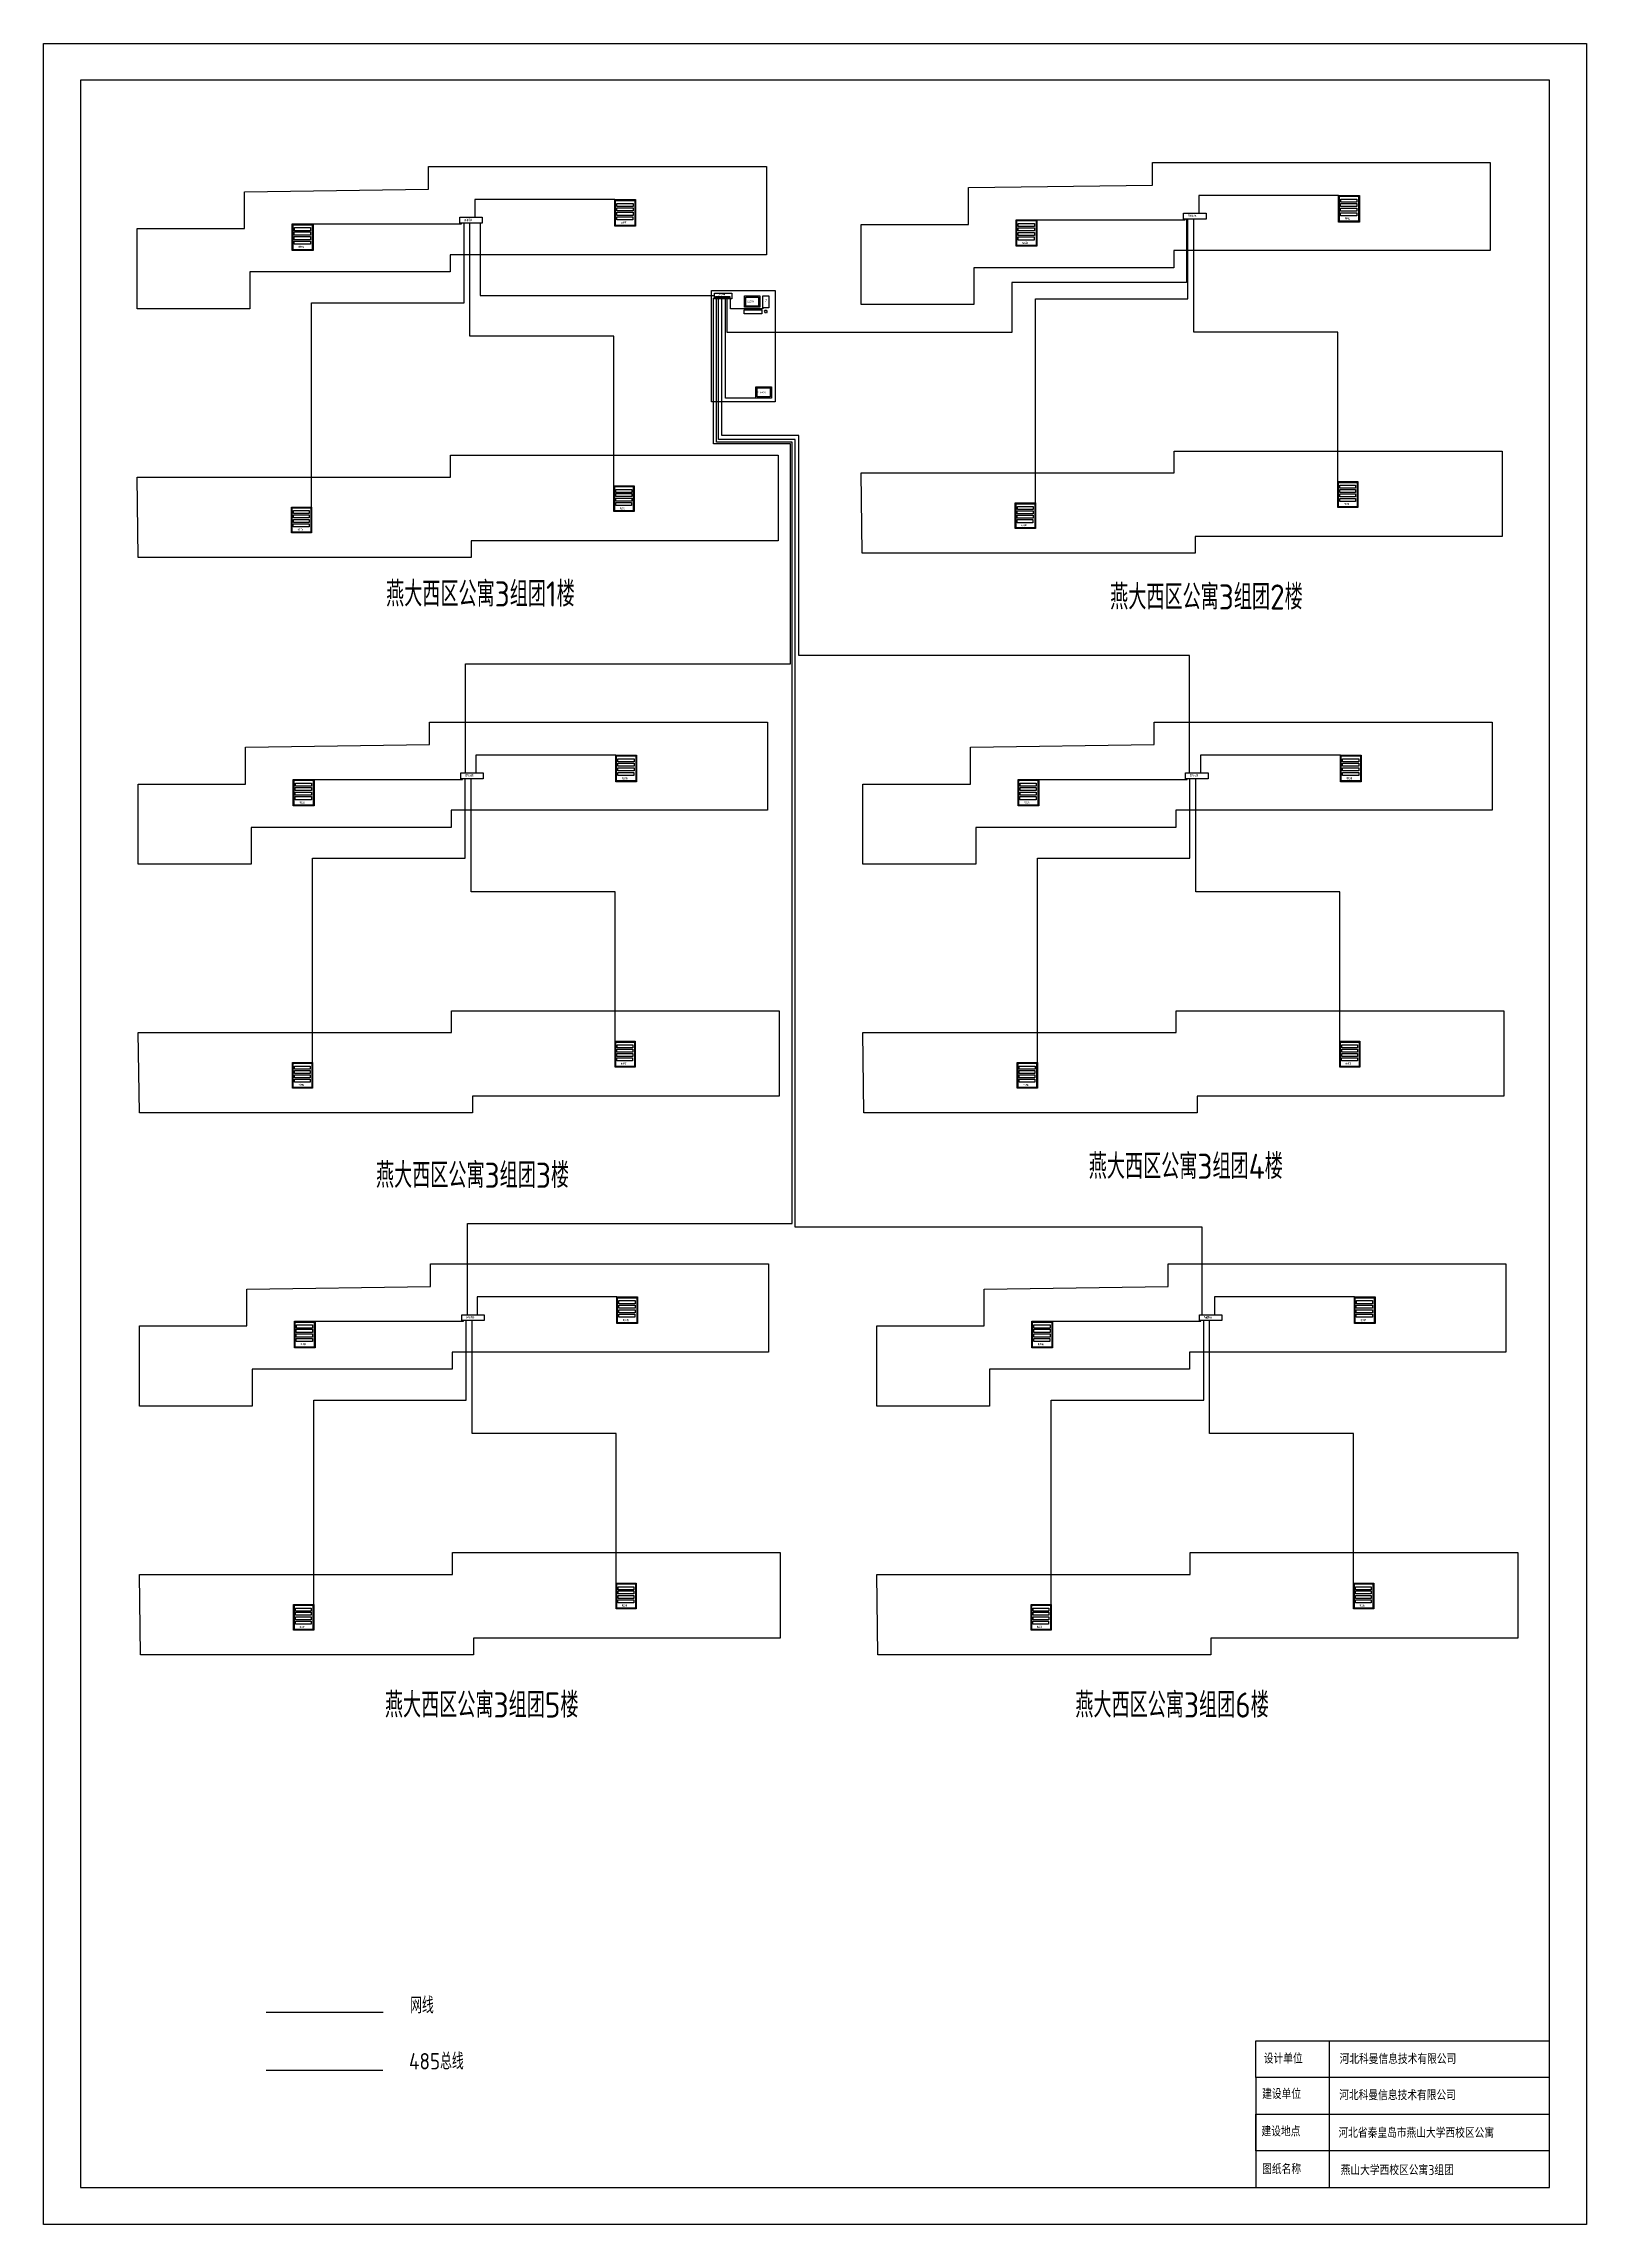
# Model space of a CAD drawing. Header units: millimetres. Extents: x 286 to 1652, y 942 to 1614.
# Drawn here: x 747.4 to 957.4, y 1317 to 1614 of the extents above; entities that cross this region are included whole.
import ezdxf

# ---------------------------------------------------------------- set-up
doc = ezdxf.new("R2010")
doc.units = ezdxf.units.MM
for name, color, linetype in [('485总线', 7, 'Continuous'), ('网线', 7, 'Continuous'), ('设备图', 7, 'Continuous')]:
    doc.layers.add(name, color=color, linetype=linetype)
doc.styles.add('Annotative', font='gbenor.shx', dxfattribs={"bigfont": 'gbcbig.shx'})
doc.styles.get("Standard").update_dxf_attribs({"font": 'gbenor.shx', "bigfont": 'gbcbig.shx'})

msp = doc.modelspace()

# ---------------------------------------------------------------- linework, layer by layer
for p, q in [((747.35, 1613.97), (957.35, 1613.97)), ((747.35, 1316.97), (747.35, 1613.97)), ((957.35, 1613.97), (957.35, 1316.97)), ((752.35, 1608.97), (752.35, 1321.97)), ((952.35, 1608.97), (752.35, 1608.97)), ((952.35, 1321.97), (952.35, 1608.97)), ((799.75, 1594.15), (799.75, 1597.22)), ((799.75, 1597.22), (845.73, 1597.22)), ((845.73, 1597.22), (845.73, 1585.22)), ((898.28, 1594.71), (898.28, 1597.79)), ((898.28, 1597.79), (944.27, 1597.79)), ((944.27, 1597.79), (944.27, 1585.78)), ((774.7, 1593.79), (799.75, 1594.15)), ((774.7, 1588.78), (774.7, 1593.79)), ((873.24, 1594.36), (898.28, 1594.71)), ((873.24, 1589.34), (873.24, 1594.36)), ((858.62, 1578.42), (858.62, 1589.34)), ((858.62, 1589.34), (873.24, 1589.34)), ((760.09, 1577.86), (760.09, 1588.78)), ((760.09, 1588.78), (774.7, 1588.78)), ((845.73, 1585.22), (802.68, 1585.22)), ((802.68, 1585.22), (802.68, 1582.87)), ((901.21, 1583.44), (873.97, 1583.44)), ((873.97, 1583.44), (873.97, 1578.42)), ((944.27, 1585.78), (901.21, 1585.78)), ((901.21, 1585.78), (901.21, 1583.44)), ((802.68, 1582.87), (775.44, 1582.87)), ((775.44, 1582.87), (775.44, 1577.86)), ((775.44, 1577.86), (760.09, 1577.86)), ((873.97, 1578.42), (858.62, 1578.42)), ((802.72, 1554.93), (802.72, 1557.92)), ((802.72, 1557.92), (847.34, 1557.92)), ((847.34, 1557.92), (847.34, 1546.27)), ((901.26, 1555.5), (901.26, 1558.48)), ((901.26, 1558.48), (945.88, 1558.48)), ((945.88, 1558.48), (945.88, 1546.83)), ((760.09, 1554.93), (802.72, 1554.93)), ((760.23, 1544), (760.09, 1554.93)), ((858.62, 1555.5), (901.26, 1555.5)), ((858.77, 1544.56), (858.62, 1555.5)), ((847.34, 1546.27), (805.56, 1546.27)), ((805.56, 1546.27), (805.56, 1544)), ((904.1, 1544.56), (858.77, 1544.56)), ((945.88, 1546.83), (904.1, 1546.83)), ((904.1, 1546.83), (904.1, 1544.56)), ((805.56, 1544), (760.23, 1544)), ((799.89, 1518.49), (799.89, 1521.57)), ((799.89, 1521.57), (845.88, 1521.57)), ((845.88, 1521.57), (845.88, 1509.56)), ((898.54, 1518.49), (898.54, 1521.57)), ((898.54, 1521.57), (944.53, 1521.57)), ((944.53, 1521.57), (944.53, 1509.56)), ((774.85, 1518.14), (799.89, 1518.49)), ((774.85, 1513.12), (774.85, 1518.14)), ((873.5, 1518.14), (898.54, 1518.49)), ((873.5, 1513.12), (873.5, 1518.14)), ((760.23, 1502.2), (760.23, 1513.12)), ((760.23, 1513.12), (774.85, 1513.12)), ((858.88, 1502.2), (858.88, 1513.12)), ((858.88, 1513.12), (873.5, 1513.12)), ((845.88, 1509.56), (802.82, 1509.56)), ((802.82, 1509.56), (802.82, 1507.22)), ((944.53, 1509.56), (901.47, 1509.56)), ((901.47, 1509.56), (901.47, 1507.22)), ((802.82, 1507.22), (775.58, 1507.22)), ((775.58, 1507.22), (775.58, 1502.2)), ((901.47, 1507.22), (874.23, 1507.22)), ((874.23, 1507.22), (874.23, 1502.2)), ((775.58, 1502.2), (760.23, 1502.2)), ((874.23, 1502.2), (858.88, 1502.2)), ((802.86, 1479.28), (802.86, 1482.26)), ((802.86, 1482.26), (847.49, 1482.26)), ((847.49, 1482.26), (847.49, 1470.62)), ((901.51, 1479.28), (901.51, 1482.26)), ((901.51, 1482.26), (946.14, 1482.26)), ((946.14, 1482.26), (946.14, 1470.62)), ((760.23, 1479.28), (802.86, 1479.28)), ((760.38, 1468.34), (760.23, 1479.28)), ((858.88, 1479.28), (901.51, 1479.28)), ((859.02, 1468.34), (858.88, 1479.28)), ((847.49, 1470.62), (805.71, 1470.62)), ((805.71, 1470.62), (805.71, 1468.34)), ((946.14, 1470.62), (904.36, 1470.62)), ((904.36, 1470.62), (904.36, 1468.34)), ((805.71, 1468.34), (760.38, 1468.34)), ((904.36, 1468.34), (859.02, 1468.34)), ((800.03, 1444.7), (800.03, 1447.77)), ((800.03, 1447.77), (846.02, 1447.77)), ((846.02, 1447.77), (846.02, 1435.77)), ((900.42, 1444.7), (900.42, 1447.77)), ((900.42, 1447.77), (946.41, 1447.77)), ((946.41, 1447.77), (946.41, 1435.77)), ((774.99, 1444.35), (800.03, 1444.7)), ((774.99, 1439.33), (774.99, 1444.35)), ((875.38, 1444.35), (900.42, 1444.7)), ((875.38, 1439.33), (875.38, 1444.35)), ((760.38, 1428.41), (760.38, 1439.33)), ((760.38, 1439.33), (774.99, 1439.33)), ((860.77, 1428.41), (860.77, 1439.33)), ((860.77, 1439.33), (875.38, 1439.33)), ((846.02, 1435.77), (802.96, 1435.77)), ((802.96, 1435.77), (802.96, 1433.43)), ((946.41, 1435.77), (903.35, 1435.77)), ((903.35, 1435.77), (903.35, 1433.43)), ((802.96, 1433.43), (775.73, 1433.43)), ((775.73, 1433.43), (775.73, 1428.41)), ((903.35, 1433.43), (876.12, 1433.43)), ((876.12, 1433.43), (876.12, 1428.41)), ((775.73, 1428.41), (760.38, 1428.41)), ((876.12, 1428.41), (860.77, 1428.41)), ((803.01, 1405.49), (803.01, 1408.47)), ((803.01, 1408.47), (847.63, 1408.47)), ((847.63, 1408.47), (847.63, 1396.82)), ((903.4, 1405.49), (903.4, 1408.47)), ((903.4, 1408.47), (948.02, 1408.47)), ((948.02, 1408.47), (948.02, 1396.82)), ((760.38, 1405.49), (803.01, 1405.49)), ((760.52, 1394.55), (760.38, 1405.49)), ((860.77, 1405.49), (903.4, 1405.49)), ((860.91, 1394.55), (860.77, 1405.49)), ((847.63, 1396.82), (805.85, 1396.82)), ((805.85, 1396.82), (805.85, 1394.55)), ((948.02, 1396.82), (906.24, 1396.82)), ((906.24, 1396.82), (906.24, 1394.55)), ((805.85, 1394.55), (760.52, 1394.55)), ((906.24, 1394.55), (860.91, 1394.55)), ((912.35, 1336.97), (912.35, 1341.97)), ((912.35, 1341.97), (952.35, 1341.97)), ((912.35, 1341.97), (922.35, 1341.97)), ((922.35, 1341.97), (922.35, 1321.97)), ((952.35, 1336.97), (912.35, 1336.97)), ((912.35, 1336.97), (912.35, 1321.97)), ((952.35, 1331.97), (952.35, 1336.97)), ((912.35, 1326.97), (912.35, 1331.97)), ((912.35, 1331.97), (952.35, 1331.97)), ((952.35, 1326.97), (912.35, 1326.97)), ((952.35, 1321.97), (952.35, 1326.97)), ((752.35, 1321.97), (952.35, 1321.97)), ((952.35, 1321.97), (952.35, 1321.97)), ((957.35, 1316.97), (747.35, 1316.97))]:
    msp.add_line(p, q)
msp.add_lwpolyline([(838.25, 1580.36), (846.92, 1580.36), (846.92, 1565.16), (838.25, 1565.16)], close=True)
at = {"layer": '485总线', "color": 5}
for p, q in [((805.39, 1574.11), (805.39, 1588.02)), ((903.92, 1574.68), (903.92, 1588.58)), ((783.83, 1550.85), (783.83, 1578.66)), ((882.36, 1551.41), (882.36, 1579.23)), ((824.99, 1574.11), (805.39, 1574.11)), ((824.99, 1553.75), (824.99, 1574.11)), ((923.52, 1574.68), (903.92, 1574.68)), ((923.52, 1554.31), (923.52, 1574.68)), ((805.53, 1498.46), (805.53, 1512.37)), ((904.18, 1498.46), (904.18, 1512.37)), ((783.97, 1475.2), (783.97, 1503.01)), ((882.62, 1475.2), (882.62, 1503.01)), ((825.13, 1498.46), (805.53, 1498.46)), ((825.13, 1478.09), (825.13, 1498.46)), ((923.78, 1498.46), (904.18, 1498.46)), ((923.78, 1478.09), (923.78, 1498.46)), ((805.68, 1424.66), (805.68, 1438.57)), ((906.07, 1424.66), (906.07, 1438.57)), ((784.11, 1401.4), (784.11, 1429.22)), ((884.5, 1401.4), (884.5, 1429.22)), ((825.27, 1424.66), (805.68, 1424.66)), ((825.27, 1404.3), (825.27, 1424.66)), ((925.67, 1424.66), (906.07, 1424.66)), ((925.67, 1404.3), (925.67, 1424.66))]:
    msp.add_line(p, q, dxfattribs=at)
at = {"layer": '网线', "color": 5}
for p, q in [((825.1, 1592.72), (806.06, 1592.72)), ((806.06, 1592.72), (806.06, 1590.31)), ((923.63, 1593.29), (904.6, 1593.29)), ((904.6, 1593.29), (904.6, 1590.88)), ((784.02, 1589.42), (804.22, 1589.42)), ((804.22, 1589.42), (804.22, 1589.51)), ((804.59, 1578.66), (804.59, 1589.51)), ((805.39, 1588.02), (805.39, 1589.51)), ((882.55, 1589.98), (902.75, 1589.98)), ((902.75, 1589.98), (902.75, 1590.07)), ((903.12, 1579.23), (903.12, 1590.07)), ((903.92, 1588.58), (903.92, 1590.07)), ((783.83, 1578.66), (803.51, 1578.66)), ((803.51, 1578.66), (804.59, 1578.66)), ((882.36, 1579.23), (902.05, 1579.23)), ((902.05, 1579.23), (903.12, 1579.23)), ((825.24, 1517.07), (806.2, 1517.07)), ((806.2, 1517.07), (806.2, 1514.66)), ((923.89, 1517.07), (904.85, 1517.07)), ((904.85, 1517.07), (904.85, 1514.66)), ((784.16, 1513.76), (804.36, 1513.76)), ((804.36, 1513.76), (804.36, 1513.85)), ((804.73, 1503.01), (804.73, 1513.85)), ((805.53, 1512.37), (805.53, 1513.85)), ((882.81, 1513.76), (903.01, 1513.76)), ((903.01, 1513.76), (903.01, 1513.85)), ((903.38, 1503.01), (903.38, 1513.85)), ((904.18, 1512.37), (904.18, 1513.85)), ((783.97, 1503.01), (803.65, 1503.01)), ((803.65, 1503.01), (804.73, 1503.01)), ((882.62, 1503.01), (902.3, 1503.01)), ((902.3, 1503.01), (903.38, 1503.01)), ((825.38, 1443.27), (806.35, 1443.27)), ((806.35, 1443.27), (806.35, 1440.86)), ((925.77, 1443.27), (906.74, 1443.27)), ((906.74, 1443.27), (906.74, 1440.86)), ((784.3, 1439.97), (804.5, 1439.97)), ((804.5, 1439.97), (804.5, 1440.06)), ((804.87, 1429.22), (804.87, 1440.06)), ((805.68, 1438.57), (805.68, 1440.06)), ((884.69, 1439.97), (904.89, 1439.97)), ((904.89, 1439.97), (904.89, 1440.06)), ((905.26, 1429.22), (905.26, 1440.06)), ((906.07, 1438.57), (906.07, 1440.06)), ((784.11, 1429.22), (803.8, 1429.22)), ((803.8, 1429.22), (804.87, 1429.22)), ((884.5, 1429.22), (904.19, 1429.22)), ((904.19, 1429.22), (905.26, 1429.22)), ((777.66, 1337.99), (793.54, 1337.99))]:
    msp.add_line(p, q, dxfattribs=at)
at = {"layer": '网线', "color": 3}
for p, q in [((806.78, 1589.51), (806.78, 1579.68)), ((902.92, 1590.07), (902.92, 1581.45)), ((902.92, 1581.45), (879.16, 1581.45)), ((879.16, 1581.45), (879.16, 1574.63)), ((806.78, 1579.68), (838.69, 1579.68)), ((838.54, 1559.46), (838.54, 1579.32)), ((838.54, 1579.32), (838.69, 1579.32)), ((838.94, 1559.69), (838.94, 1579.2)), ((839.22, 1560.04), (839.22, 1579.2)), ((839.68, 1560.58), (839.68, 1579.2)), ((840.17, 1565.69), (840.17, 1579.2)), ((840.4, 1574.63), (840.4, 1579.2)), ((840.83, 1577.84), (840.83, 1579.2)), ((845.25, 1577.84), (840.83, 1577.84)), ((845.25, 1578), (845.25, 1577.84)), ((879.16, 1574.63), (840.4, 1574.63)), ((844.3, 1565.69), (840.17, 1565.69)), ((849.04, 1559.46), (838.54, 1559.46)), ((849.23, 1559.69), (838.94, 1559.69)), ((849.66, 1560.04), (839.22, 1560.04)), ((850.14, 1560.58), (839.68, 1560.58)), ((849.04, 1529.52), (849.04, 1559.46)), ((849.23, 1453.26), (849.23, 1559.69)), ((849.66, 1452.8), (849.66, 1560.04)), ((850.14, 1530.63), (850.14, 1560.58)), ((903.33, 1530.63), (850.14, 1530.63)), ((903.33, 1514.66), (903.33, 1530.63)), ((804.77, 1514.66), (804.77, 1529.52)), ((804.77, 1529.52), (849.04, 1529.52)), ((805.03, 1440.86), (805.03, 1453.26)), ((805.03, 1453.26), (849.23, 1453.26)), ((905.04, 1452.8), (849.66, 1452.8)), ((905.04, 1440.86), (905.04, 1452.8)), ((777.66, 1345.89), (793.55, 1345.89))]:
    msp.add_line(p, q, dxfattribs=at)
at = {"layer": '设备图'}
for points in [[(825.1, 1592.72), (827.92, 1592.72), (827.92, 1589.11), (825.1, 1589.11)], [(825.2, 1592.61), (827.81, 1592.61), (827.81, 1589.2), (825.2, 1589.2)], [(825.38, 1592.21), (827.59, 1592.21), (827.59, 1591.79), (825.38, 1591.79)], [(923.63, 1593.29), (926.45, 1593.29), (926.45, 1589.67), (923.63, 1589.67)], [(923.74, 1593.17), (926.34, 1593.17), (926.34, 1589.77), (923.74, 1589.77)], [(923.9, 1592.19), (926.11, 1592.19), (926.11, 1591.76), (923.9, 1591.76)], [(923.91, 1592.78), (926.12, 1592.78), (926.12, 1592.35), (923.91, 1592.35)], [(781.2, 1589.42), (784.02, 1589.42), (784.02, 1585.8), (781.2, 1585.8)], [(781.3, 1589.3), (783.91, 1589.3), (783.91, 1585.9), (781.3, 1585.9)], [(804, 1590.31), (807.06, 1590.31), (807.06, 1589.51), (804, 1589.51)], [(825.36, 1590.37), (827.57, 1590.37), (827.57, 1589.95), (825.36, 1589.95)], [(825.37, 1591.62), (827.58, 1591.62), (827.58, 1591.2), (825.37, 1591.2)], [(825.37, 1590.99), (827.58, 1590.99), (827.58, 1590.56), (825.37, 1590.56)], [(879.73, 1589.98), (882.55, 1589.98), (882.55, 1586.36), (879.73, 1586.36)], [(879.84, 1589.87), (882.44, 1589.87), (882.44, 1586.46), (879.84, 1586.46)], [(880.01, 1589.47), (882.22, 1589.47), (882.22, 1589.05), (880.01, 1589.05)], [(902.53, 1590.88), (905.59, 1590.88), (905.59, 1590.07), (902.53, 1590.07)], [(923.89, 1590.94), (926.1, 1590.94), (926.1, 1590.51), (923.89, 1590.51)], [(923.9, 1591.55), (926.11, 1591.55), (926.11, 1591.13), (923.9, 1591.13)], [(781.46, 1587.07), (783.67, 1587.07), (783.67, 1586.64), (781.46, 1586.64)], [(781.47, 1588.32), (783.68, 1588.32), (783.68, 1587.89), (781.47, 1587.89)], [(781.47, 1587.68), (783.68, 1587.68), (783.68, 1587.26), (781.47, 1587.26)], [(781.48, 1588.91), (783.69, 1588.91), (783.69, 1588.48), (781.48, 1588.48)], [(879.99, 1587.63), (882.2, 1587.63), (882.2, 1587.21), (879.99, 1587.21)], [(880, 1588.88), (882.21, 1588.88), (882.21, 1588.45), (880, 1588.45)], [(880, 1588.25), (882.21, 1588.25), (882.21, 1587.82), (880, 1587.82)], [(838.69, 1579.97), (841.04, 1579.97), (841.04, 1579.2), (838.69, 1579.2)], [(838.82, 1579.53), (839.03, 1579.53), (839.03, 1579.33), (838.82, 1579.33)], [(839.06, 1579.53), (839.27, 1579.53), (839.27, 1579.33), (839.06, 1579.33)], [(839.31, 1579.53), (839.52, 1579.53), (839.52, 1579.33), (839.31, 1579.33)], [(839.55, 1579.53), (839.76, 1579.53), (839.76, 1579.33), (839.55, 1579.33)], [(839.79, 1579.53), (840, 1579.53), (840, 1579.33), (839.79, 1579.33)], [(840.03, 1579.53), (840.24, 1579.53), (840.24, 1579.33), (840.03, 1579.33)], [(840.28, 1579.53), (840.49, 1579.53), (840.49, 1579.33), (840.28, 1579.33)], [(840.53, 1579.53), (840.74, 1579.53), (840.74, 1579.33), (840.53, 1579.33)], [(842.7, 1577.71), (845.12, 1577.71), (845.12, 1577.18), (842.7, 1577.18)], [(842.74, 1579.6), (844.85, 1579.6), (844.85, 1578.07), (842.74, 1578.07)], [(842.74, 1579.6), (844.85, 1579.6), (844.85, 1578.07), (842.74, 1578.07)], [(842.93, 1579.44), (844.68, 1579.44), (844.68, 1578.22), (842.93, 1578.22)], [(842.93, 1579.44), (844.68, 1579.44), (844.68, 1578.22), (842.93, 1578.22)], [(845.25, 1579.61), (846.06, 1579.61), (846.06, 1578), (845.25, 1578)], [(844.3, 1567.22), (846.42, 1567.22), (846.42, 1565.69), (844.3, 1565.69)], [(844.5, 1567.07), (846.25, 1567.07), (846.25, 1565.85), (844.5, 1565.85)], [(824.99, 1553.75), (827.73, 1553.75), (827.73, 1550.24), (824.99, 1550.24)], [(825.1, 1553.64), (827.62, 1553.64), (827.62, 1550.33), (825.1, 1550.33)], [(923.52, 1554.31), (926.26, 1554.31), (926.26, 1550.8), (923.52, 1550.8)], [(923.63, 1554.2), (926.16, 1554.2), (926.16, 1550.9), (923.63, 1550.9)], [(923.8, 1553.82), (925.94, 1553.82), (925.94, 1553.41), (923.8, 1553.41)], [(781.09, 1550.85), (783.83, 1550.85), (783.83, 1547.34), (781.09, 1547.34)], [(781.2, 1550.74), (783.73, 1550.74), (783.73, 1547.44), (781.2, 1547.44)], [(781.36, 1550.36), (783.51, 1550.36), (783.51, 1549.95), (781.36, 1549.95)], [(825.24, 1551.47), (827.39, 1551.47), (827.39, 1551.06), (825.24, 1551.06)], [(825.26, 1553.26), (827.41, 1553.26), (827.41, 1552.84), (825.26, 1552.84)], [(825.26, 1552.68), (827.4, 1552.68), (827.4, 1552.27), (825.26, 1552.27)], [(825.26, 1552.07), (827.4, 1552.07), (827.4, 1551.65), (825.26, 1551.65)], [(879.62, 1551.41), (882.36, 1551.41), (882.36, 1547.91), (879.62, 1547.91)], [(879.73, 1551.31), (882.26, 1551.31), (882.26, 1548), (879.73, 1548)], [(879.89, 1550.35), (882.03, 1550.35), (882.03, 1549.93), (879.89, 1549.93)], [(879.9, 1550.92), (882.04, 1550.92), (882.04, 1550.51), (879.9, 1550.51)], [(923.78, 1552.03), (925.92, 1552.03), (925.92, 1551.62), (923.78, 1551.62)], [(923.79, 1553.24), (925.93, 1553.24), (925.93, 1552.83), (923.79, 1552.83)], [(923.79, 1552.63), (925.93, 1552.63), (925.93, 1552.22), (923.79, 1552.22)], [(781.34, 1548.57), (783.49, 1548.57), (783.49, 1548.16), (781.34, 1548.16)], [(781.36, 1549.78), (783.5, 1549.78), (783.5, 1549.37), (781.36, 1549.37)], [(781.36, 1549.17), (783.5, 1549.17), (783.5, 1548.75), (781.36, 1548.75)], [(879.88, 1549.14), (882.02, 1549.14), (882.02, 1548.72), (879.88, 1548.72)], [(879.89, 1549.73), (882.03, 1549.73), (882.03, 1549.32), (879.89, 1549.32)], [(825.24, 1517.07), (828.06, 1517.07), (828.06, 1513.45), (825.24, 1513.45)], [(825.35, 1516.96), (827.95, 1516.96), (827.95, 1513.55), (825.35, 1513.55)], [(825.5, 1514.72), (827.71, 1514.72), (827.71, 1514.3), (825.5, 1514.3)], [(825.51, 1515.97), (827.72, 1515.97), (827.72, 1515.54), (825.51, 1515.54)], [(825.51, 1515.33), (827.72, 1515.33), (827.72, 1514.91), (825.51, 1514.91)], [(825.52, 1516.56), (827.73, 1516.56), (827.73, 1516.14), (825.52, 1516.14)], [(923.89, 1517.07), (926.71, 1517.07), (926.71, 1513.45), (923.89, 1513.45)], [(923.99, 1516.96), (926.6, 1516.96), (926.6, 1513.55), (923.99, 1513.55)], [(924.15, 1514.72), (926.36, 1514.72), (926.36, 1514.3), (924.15, 1514.3)], [(924.16, 1515.97), (926.37, 1515.97), (926.37, 1515.54), (924.16, 1515.54)], [(924.16, 1515.33), (926.37, 1515.33), (926.37, 1514.91), (924.16, 1514.91)], [(924.17, 1516.56), (926.38, 1516.56), (926.38, 1516.14), (924.17, 1516.14)], [(781.34, 1513.76), (784.16, 1513.76), (784.16, 1510.15), (781.34, 1510.15)], [(781.45, 1513.65), (784.05, 1513.65), (784.05, 1510.24), (781.45, 1510.24)], [(781.61, 1512.66), (783.82, 1512.66), (783.82, 1512.24), (781.61, 1512.24)], [(781.61, 1512.03), (783.82, 1512.03), (783.82, 1511.6), (781.61, 1511.6)], [(781.62, 1513.26), (783.83, 1513.26), (783.83, 1512.83), (781.62, 1512.83)], [(804.14, 1514.66), (807.2, 1514.66), (807.2, 1513.85), (804.14, 1513.85)], [(879.99, 1513.76), (882.81, 1513.76), (882.81, 1510.15), (879.99, 1510.15)], [(880.09, 1513.65), (882.7, 1513.65), (882.7, 1510.24), (880.09, 1510.24)], [(880.26, 1512.66), (882.47, 1512.66), (882.47, 1512.24), (880.26, 1512.24)], [(880.26, 1512.03), (882.47, 1512.03), (882.47, 1511.6), (880.26, 1511.6)], [(880.27, 1513.26), (882.48, 1513.26), (882.48, 1512.83), (880.27, 1512.83)], [(902.79, 1514.66), (905.85, 1514.66), (905.85, 1513.85), (902.79, 1513.85)], [(781.6, 1511.42), (783.81, 1511.42), (783.81, 1510.99), (781.6, 1510.99)], [(880.25, 1511.42), (882.46, 1511.42), (882.46, 1510.99), (880.25, 1510.99)], [(825.13, 1478.09), (827.87, 1478.09), (827.87, 1474.59), (825.13, 1474.59)], [(825.24, 1477.99), (827.77, 1477.99), (827.77, 1474.68), (825.24, 1474.68)], [(825.4, 1477.03), (827.54, 1477.03), (827.54, 1476.61), (825.4, 1476.61)], [(825.4, 1476.41), (827.54, 1476.41), (827.54, 1476), (825.4, 1476)], [(825.41, 1477.6), (827.55, 1477.6), (827.55, 1477.19), (825.41, 1477.19)], [(923.78, 1478.09), (926.52, 1478.09), (926.52, 1474.59), (923.78, 1474.59)], [(923.89, 1477.99), (926.42, 1477.99), (926.42, 1474.68), (923.89, 1474.68)], [(924.05, 1477.03), (926.19, 1477.03), (926.19, 1476.61), (924.05, 1476.61)], [(924.05, 1476.41), (926.19, 1476.41), (926.19, 1476), (924.05, 1476)], [(924.06, 1477.6), (926.2, 1477.6), (926.2, 1477.19), (924.06, 1477.19)], [(781.23, 1475.2), (783.97, 1475.2), (783.97, 1471.69), (781.23, 1471.69)], [(781.34, 1475.09), (783.87, 1475.09), (783.87, 1471.78), (781.34, 1471.78)], [(781.5, 1474.13), (783.64, 1474.13), (783.64, 1473.72), (781.5, 1473.72)], [(781.5, 1473.51), (783.64, 1473.51), (783.64, 1473.1), (781.5, 1473.1)], [(781.51, 1474.7), (783.65, 1474.7), (783.65, 1474.29), (781.51, 1474.29)], [(825.39, 1475.82), (827.53, 1475.82), (827.53, 1475.41), (825.39, 1475.41)], [(879.88, 1475.2), (882.62, 1475.2), (882.62, 1471.69), (879.88, 1471.69)], [(879.99, 1475.09), (882.52, 1475.09), (882.52, 1471.78), (879.99, 1471.78)], [(880.15, 1474.13), (882.29, 1474.13), (882.29, 1473.72), (880.15, 1473.72)], [(880.15, 1473.51), (882.29, 1473.51), (882.29, 1473.1), (880.15, 1473.1)], [(880.16, 1474.7), (882.3, 1474.7), (882.3, 1474.29), (880.16, 1474.29)], [(924.03, 1475.82), (926.18, 1475.82), (926.18, 1475.41), (924.03, 1475.41)], [(781.49, 1472.92), (783.63, 1472.92), (783.63, 1472.51), (781.49, 1472.51)], [(880.13, 1472.92), (882.28, 1472.92), (882.28, 1472.51), (880.13, 1472.51)], [(804.29, 1440.86), (807.34, 1440.86), (807.34, 1440.06), (804.29, 1440.06)], [(825.38, 1443.27), (828.2, 1443.27), (828.2, 1439.66), (825.38, 1439.66)], [(825.49, 1443.16), (828.09, 1443.16), (828.09, 1439.76), (825.49, 1439.76)], [(825.64, 1440.93), (827.85, 1440.93), (827.85, 1440.5), (825.64, 1440.5)], [(825.65, 1442.17), (827.86, 1442.17), (827.86, 1441.75), (825.65, 1441.75)], [(825.65, 1441.54), (827.86, 1441.54), (827.86, 1441.11), (825.65, 1441.11)], [(825.66, 1442.77), (827.87, 1442.77), (827.87, 1442.34), (825.66, 1442.34)], [(904.68, 1440.86), (907.73, 1440.86), (907.73, 1440.06), (904.68, 1440.06)], [(925.77, 1443.27), (928.59, 1443.27), (928.59, 1439.66), (925.77, 1439.66)], [(925.88, 1443.16), (928.48, 1443.16), (928.48, 1439.76), (925.88, 1439.76)], [(926.03, 1440.93), (928.24, 1440.93), (928.24, 1440.5), (926.03, 1440.5)], [(926.04, 1442.17), (928.25, 1442.17), (928.25, 1441.75), (926.04, 1441.75)], [(926.04, 1441.54), (928.25, 1441.54), (928.25, 1441.11), (926.04, 1441.11)], [(926.05, 1442.77), (928.26, 1442.77), (928.26, 1442.34), (926.05, 1442.34)], [(781.48, 1439.97), (784.3, 1439.97), (784.3, 1436.35), (781.48, 1436.35)], [(781.59, 1439.86), (784.19, 1439.86), (784.19, 1436.45), (781.59, 1436.45)], [(781.74, 1437.62), (783.95, 1437.62), (783.95, 1437.2), (781.74, 1437.2)], [(781.75, 1438.87), (783.96, 1438.87), (783.96, 1438.44), (781.75, 1438.44)], [(781.75, 1438.23), (783.96, 1438.23), (783.96, 1437.81), (781.75, 1437.81)], [(781.76, 1439.46), (783.97, 1439.46), (783.97, 1439.04), (781.76, 1439.04)], [(881.87, 1439.97), (884.69, 1439.97), (884.69, 1436.35), (881.87, 1436.35)], [(881.98, 1439.86), (884.58, 1439.86), (884.58, 1436.45), (881.98, 1436.45)], [(882.13, 1437.62), (884.34, 1437.62), (884.34, 1437.2), (882.13, 1437.2)], [(882.14, 1438.87), (884.35, 1438.87), (884.35, 1438.44), (882.14, 1438.44)], [(882.14, 1438.23), (884.35, 1438.23), (884.35, 1437.81), (882.14, 1437.81)], [(882.15, 1439.46), (884.36, 1439.46), (884.36, 1439.04), (882.15, 1439.04)], [(825.27, 1404.3), (828.01, 1404.3), (828.01, 1400.79), (825.27, 1400.79)], [(825.38, 1404.19), (827.91, 1404.19), (827.91, 1400.89), (825.38, 1400.89)], [(825.53, 1402.02), (827.67, 1402.02), (827.67, 1401.61), (825.53, 1401.61)], [(825.54, 1403.23), (827.69, 1403.23), (827.69, 1402.82), (825.54, 1402.82)], [(825.54, 1402.62), (827.69, 1402.62), (827.69, 1402.2), (825.54, 1402.2)], [(825.55, 1403.81), (827.69, 1403.81), (827.69, 1403.4), (825.55, 1403.4)], [(925.67, 1404.3), (928.4, 1404.3), (928.4, 1400.79), (925.67, 1400.79)], [(925.77, 1404.19), (928.3, 1404.19), (928.3, 1400.89), (925.77, 1400.89)], [(925.92, 1402.02), (928.06, 1402.02), (928.06, 1401.61), (925.92, 1401.61)], [(925.93, 1403.23), (928.08, 1403.23), (928.08, 1402.82), (925.93, 1402.82)], [(925.93, 1402.62), (928.08, 1402.62), (928.08, 1402.2), (925.93, 1402.2)], [(925.94, 1403.81), (928.08, 1403.81), (928.08, 1403.4), (925.94, 1403.4)], [(781.38, 1401.4), (784.11, 1401.4), (784.11, 1397.89), (781.38, 1397.89)], [(781.48, 1401.29), (784.01, 1401.29), (784.01, 1397.99), (781.48, 1397.99)], [(781.63, 1399.12), (783.77, 1399.12), (783.77, 1398.71), (781.63, 1398.71)], [(781.64, 1400.33), (783.79, 1400.33), (783.79, 1399.92), (781.64, 1399.92)], [(781.64, 1399.72), (783.79, 1399.72), (783.79, 1399.31), (781.64, 1399.31)], [(781.65, 1400.91), (783.79, 1400.91), (783.79, 1400.5), (781.65, 1400.5)], [(881.77, 1401.4), (884.5, 1401.4), (884.5, 1397.89), (881.77, 1397.89)], [(881.87, 1401.29), (884.4, 1401.29), (884.4, 1397.99), (881.87, 1397.99)], [(882.02, 1399.12), (884.16, 1399.12), (884.16, 1398.71), (882.02, 1398.71)], [(882.03, 1400.33), (884.18, 1400.33), (884.18, 1399.92), (882.03, 1399.92)], [(882.03, 1399.72), (884.18, 1399.72), (884.18, 1399.31), (882.03, 1399.31)], [(882.04, 1400.91), (884.18, 1400.91), (884.18, 1400.5), (882.04, 1400.5)]]:
    msp.add_lwpolyline(points, close=True, dxfattribs=at)
msp.add_ellipse((845.65, 1577.48), major_axis=(0.086, -0.205), ratio=0.684846, dxfattribs=at)

# ---------------------------------------------------------------- texts
for s, height, p in [('燕大西区公寓3组团1楼', 3.4227, (793.97, 1537.3)), ('燕大西区公寓3组团2楼', 3.4227, (892.53, 1536.89)), ('燕大西区公寓3组团3楼', 3.4227, (792.59, 1458.13)), ('燕大西区公寓3组团4楼', 3.4227, (889.62, 1459.35)), ('燕大西区公寓3组团5楼', 3.4227, (793.81, 1385.99)), ('燕大西区公寓3组团6楼', 3.4227, (887.79, 1385.99)), ('设计单位', 1.393, (913.44, 1338.87)), ('河北科曼信息技术有限公司', 1.3934, (923.76, 1338.81)), ('建设单位', 1.393, (913.22, 1334.04)), ('河北科曼信息技术有限公司', 1.3934, (923.71, 1333.88)), ('建设地点', 1.393, (913.13, 1328.95)), ('河北省秦皇岛市燕山大学西校区公寓', 1.3934, (923.61, 1328.75)), ('图纸名称', 1.393, (913.23, 1323.81)), ('燕山大学西校区公寓3组团', 1.3934, (923.91, 1323.67))]:
    msp.add_text(s, height=height).set_placement(p)
at = {"layer": '网线'}
for s, p in [('网线', (797.25, 1345.7)), ('485总线', (797.09, 1338.07))]:
    msp.add_text(s, height=2.224, dxfattribs=at).set_placement(p)
at = {"layer": '设备图', "style": 'Annotative'}
for s, height, p in [('智能网关', 0.276, (804.62, 1589.78)), ('电控箱', 0.251, (825.91, 1589.42)), ('智能网关', 0.276, (903.15, 1590.35)), ('电控箱', 0.251, (924.45, 1589.98)), ('电控箱', 0.251, (782.01, 1586.11)), ('电控箱', 0.251, (880.55, 1586.68)), ('网络交换机', 0.19, (839.17, 1579.67)), ('监控显示器', 0.173, (843.15, 1578.74)), ('宿舍信息终端', 0.173, (844.55, 1566.36)), ('电控箱', 0.244, (825.79, 1550.54)), ('电控箱', 0.244, (924.32, 1551.11)), ('电控箱', 0.244, (781.89, 1547.65)), ('电控箱', 0.244, (880.42, 1548.21)), ('智能网关', 0.276, (804.76, 1514.13)), ('电控箱', 0.251, (826.06, 1513.77)), ('智能网关', 0.276, (903.41, 1514.13)), ('电控箱', 0.251, (924.71, 1513.77)), ('电控箱', 0.251, (782.16, 1510.46)), ('电控箱', 0.251, (880.81, 1510.46)), ('电控箱', 0.244, (825.93, 1474.89)), ('电控箱', 0.244, (924.58, 1474.89)), ('电控箱', 0.244, (782.03, 1471.99)), ('电控箱', 0.244, (880.68, 1471.99)), ('智能网关', 0.276, (804.9, 1440.33)), ('智能网关', 0.276, (905.29, 1440.33)), ('电控箱', 0.251, (826.2, 1439.97)), ('电控箱', 0.251, (926.59, 1439.97)), ('电控箱', 0.251, (782.3, 1436.67)), ('电控箱', 0.251, (882.69, 1436.67)), ('电控箱', 0.244, (826.07, 1401.1)), ('电控箱', 0.244, (926.46, 1401.1)), ('电控箱', 0.244, (782.17, 1398.2)), ('电控箱', 0.244, (882.56, 1398.2))]:
    msp.add_text(s, height=height, dxfattribs=at).set_placement(p)
msp.add_text('工作站', height=0.16, rotation=270, dxfattribs=at).set_placement((845.58, 1579.2))

doc.saveas('drawing.dxf')
